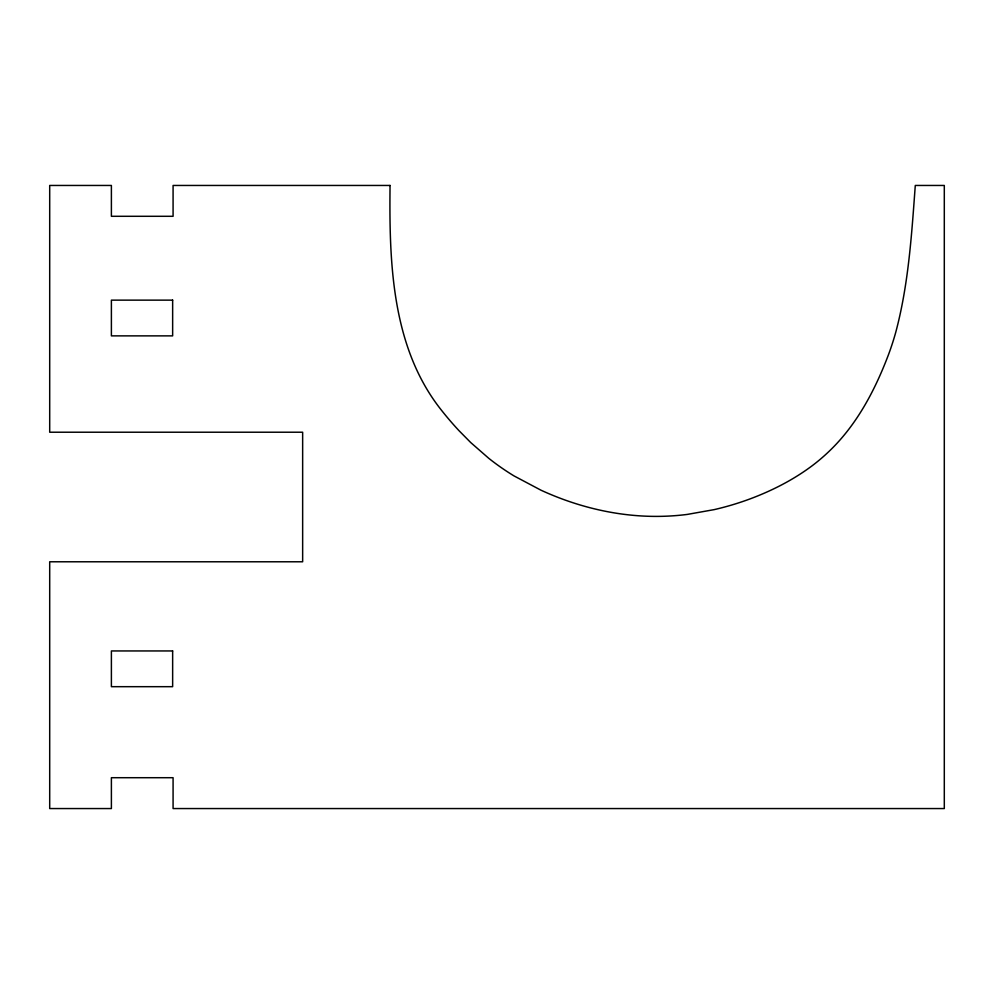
<?xml version="1.0" encoding="UTF-8"?>
<svg xmlns="http://www.w3.org/2000/svg" width="994" height="994" viewBox="0 0 994 994"><rect width="100%" height="100%" fill="white"/><g stroke="black" fill="none" stroke-linecap="round" stroke-linejoin="round"><path stroke-width="1.49" d="M390.046 185.456C389.188 262.118 391.437 347.502 441.535 410.323A328.877 328.877 0 0 0 458.93 430.601L470.709 442.541L488.787 458.333A245.319 245.319 0 0 0 514.022 475.915L540.997 490.204A304.959 304.959 0 0 0 562.666 499.162C591.194 509.673 621.412 515.811 651.84 516.358A247.556 247.556 0 0 0 687.202 514.432L714.201 509.624A290.273 290.273 0 0 0 749.6 499.075C771.704 490.85 792.976 480.065 811.912 465.938A187.605 187.605 0 0 0 830.35 450.12C857.35 423.854 875.155 389.785 888.4 354.895A275.686 275.686 0 0 0 895.731 332.356C908.553 284.47 911.635 234.683 915.288 185.456L944.3 185.456L944.3 808.557L173.08 808.557L173.08 777.706L111.39 777.706L111.39 808.557L49.7 808.557L49.7 561.784L302.648 561.784L302.648 432.216L49.7 432.216L49.7 185.456L111.39 185.456L111.39 216.294L173.08 216.294L173.08 185.456L390.046 185.456M172.645 300.138L111.39 300.138L111.39 335.873L172.645 335.873L172.645 300.138M172.645 650.946L111.39 650.946L111.39 686.68L172.645 686.68L172.645 650.946"/></g></svg>
